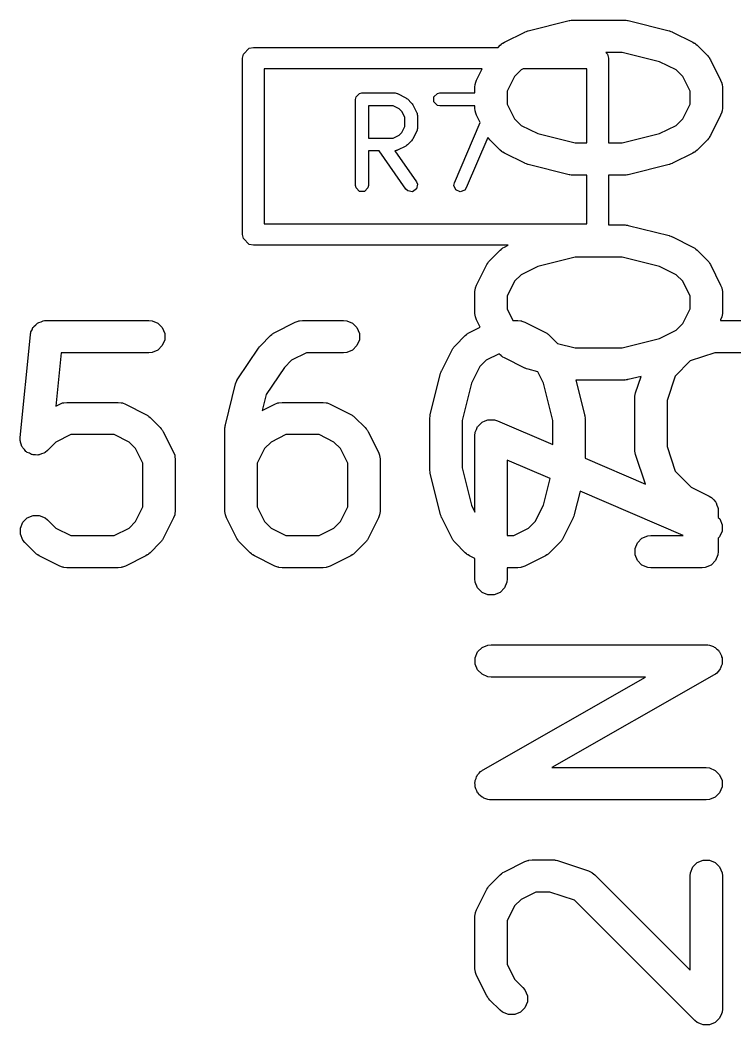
# Model space of a CAD drawing. Header units: millimetres. Extents: x 129 to 276, y -185 to -58.
# Drawn here: x 245.866 to 249.188, y -80.335 to -75.663 of the extents above; entities that cross this region are included whole.
import ezdxf

# ---------------------------------------------------------------- set-up
doc = ezdxf.new("R2010")
doc.units = ezdxf.units.MM
doc.layers.add('F.Fab', color=9, linetype='CONTINUOUS', true_color=0xafafaf)

msp = doc.modelspace()

# ---------------------------------------------------------------- linework, layer by layer
at = {"layer": 'F.Fab', "linetype": 'CONTINUOUS'}
for p, q in [((248.227105, -75.712953), (248.417581, -75.665334)), ((248.417581, -75.665334), (248.420117, -75.664958)), ((248.420117, -75.664958), (248.421139, -75.664536)), ((248.421139, -75.664536), (248.426651, -75.663993)), ((248.426651, -75.663993), (248.432125, -75.663184)), ((248.432125, -75.663184), (248.433217, -75.663346)), ((248.433217, -75.663346), (248.435771, -75.663095)), ((248.435771, -75.663095), (248.673866, -75.663095)), ((248.673866, -75.663095), (248.676419, -75.663346)), ((248.676419, -75.663346), (248.677512, -75.663184)), ((248.677512, -75.663184), (248.682985, -75.663993)), ((248.682985, -75.663993), (248.688498, -75.664536)), ((248.688498, -75.664536), (248.689519, -75.664958)), ((248.689519, -75.664958), (248.692056, -75.665334)), ((248.692056, -75.665334), (248.882532, -75.712953)), ((248.116516, -75.766251), (248.211754, -75.718632)), ((248.211754, -75.718632), (248.212823, -75.718222)), ((248.212823, -75.718222), (248.213259, -75.7179)), ((248.213259, -75.7179), (248.219395, -75.715707)), ((248.219395, -75.715707), (248.225485, -75.713377)), ((248.225485, -75.713377), (248.226025, -75.713338)), ((248.226025, -75.713338), (248.227105, -75.712953)), ((248.882532, -75.712953), (248.883611, -75.713338)), ((248.883611, -75.713338), (248.884151, -75.713377)), ((248.884151, -75.713377), (248.890232, -75.715704)), ((248.890232, -75.715704), (248.896378, -75.7179)), ((248.896378, -75.7179), (248.896813, -75.718222)), ((248.896813, -75.718222), (248.897883, -75.718632)), ((248.897883, -75.718632), (248.993121, -75.766251)), ((248.087324, -75.79), (248.097024, -75.7803)), ((248.097024, -75.7803), (248.102773, -75.775581)), ((248.102773, -75.775581), (248.104073, -75.774083)), ((248.104073, -75.774083), (248.106332, -75.772661)), ((248.106332, -75.772661), (248.108389, -75.770973)), ((248.108389, -75.770973), (248.110216, -75.770215)), ((248.110216, -75.770215), (248.116516, -75.766251)), ((248.993121, -75.766251), (248.999417, -75.770214)), ((248.999417, -75.770214), (249.001247, -75.770972)), ((249.001247, -75.770972), (249.003305, -75.772661)), ((249.003305, -75.772661), (249.005564, -75.774083)), ((249.005564, -75.774083), (249.006863, -75.775581)), ((249.006863, -75.775581), (249.012612, -75.780299)), ((249.012612, -75.780299), (249.060232, -75.827918)), ((246.9, -75.84), (246.903806, -75.820866)), ((246.903806, -75.820866), (246.930866, -75.793806)), ((246.930866, -75.793806), (246.95, -75.79)), ((246.95, -75.79), (248.087324, -75.79)), ((248.664632, -75.813095), (248.588423, -75.813095)), ((248.588423, -75.813095), (248.596194, -75.820866)), ((248.596194, -75.820866), (248.6, -75.84)), ((248.838166, -75.856478), (248.664632, -75.813095)), ((249.060232, -75.827918), (249.06495, -75.833667)), ((246.9, -76.66), (246.9, -75.84)), ((248.6, -75.84), (248.6, -76.234523)), ((248.915153, -75.894972), (248.838166, -75.856478)), ((249.06495, -75.833667), (249.06645, -75.834968)), ((249.06645, -75.834968), (249.067872, -75.837227)), ((249.067872, -75.837227), (249.06956, -75.839284)), ((249.06956, -75.839284), (249.070317, -75.841111)), ((249.070317, -75.841111), (249.074282, -75.847411)), ((249.074282, -75.847411), (249.121901, -75.942649)), ((247, -75.89), (247, -76.61)), ((248.014061, -75.89), (247, -75.89)), ((247.987737, -75.942649), (248.014061, -75.89)), ((248.164077, -75.925379), (248.129819, -75.993895)), ((248.194484, -75.894972), (248.164077, -75.925379)), ((248.204428, -75.89), (248.194484, -75.894972)), ((248.5, -75.89), (248.204428, -75.89)), ((248.5, -76.234523), (248.5, -75.89)), ((248.945561, -75.925379), (248.915153, -75.894972)), ((248.979819, -75.993895), (248.945561, -75.925379)), ((247.979819, -75.97619), (247.98126, -75.961558)), ((247.98126, -75.961558), (247.982291, -75.959068)), ((247.982291, -75.959068), (247.982482, -75.956381)), ((247.982482, -75.956381), (247.987737, -75.942649)), ((249.121901, -75.942649), (249.127156, -75.95638)), ((249.127156, -75.95638), (249.127347, -75.959069)), ((249.127347, -75.959069), (249.128378, -75.961558)), ((249.128378, -75.961558), (249.129819, -75.97619)), ((247.427046, -76.020446), (247.443281, -76.004211)), ((247.443281, -76.004211), (247.454762, -76.001927)), ((247.454762, -76.001927), (247.607143, -76.001927)), ((247.607143, -76.001927), (247.608617, -76.00222)), ((247.608617, -76.00222), (247.609269, -76.002003)), ((247.609269, -76.002003), (247.613905, -76.003272)), ((247.613905, -76.003272), (247.618624, -76.004211)), ((247.618624, -76.004211), (247.61911, -76.004697)), ((247.61911, -76.004697), (247.62056, -76.005094)), ((247.62056, -76.005094), (247.658655, -76.024142)), ((247.78895, -76.020446), (247.805185, -76.004211)), ((247.805185, -76.004211), (247.816666, -76.001927)), ((247.816666, -76.001927), (247.979819, -76.001927)), ((247.979819, -76.001927), (247.979819, -75.97619)), ((248.129819, -75.993895), (248.129819, -76.053723)), ((248.979819, -76.053723), (248.979819, -75.993895)), ((249.129819, -75.97619), (249.129819, -76.071428)), ((247.424762, -76.031927), (247.427046, -76.020446)), ((247.424762, -76.431927), (247.424762, -76.031927)), ((247.60006, -76.061927), (247.484762, -76.061927)), ((247.484762, -76.061927), (247.484762, -76.211451)), ((247.627467, -76.07563), (247.60006, -76.061927)), ((247.658655, -76.024142), (247.662458, -76.027094)), ((247.662458, -76.027094), (247.666451, -76.029762)), ((247.666451, -76.029762), (247.685499, -76.048809)), ((247.685499, -76.048809), (247.688175, -76.052815)), ((247.688175, -76.052815), (247.691118, -76.056606)), ((247.691118, -76.056606), (247.710166, -76.094702)), ((247.78895, -76.043408), (247.78895, -76.020446)), ((247.805185, -76.059643), (247.78895, -76.043408)), ((247.816666, -76.061927), (247.805185, -76.059643)), ((247.979819, -76.061927), (247.816666, -76.061927)), ((247.979819, -76.071428), (247.979819, -76.061927)), ((248.129819, -76.053723), (248.164077, -76.122239)), ((248.945561, -76.122238), (248.979819, -76.053723)), ((247.639629, -76.087793), (247.627467, -76.07563)), ((247.653333, -76.1152), (247.639629, -76.087793)), ((247.710166, -76.094702), (247.710562, -76.09615)), ((247.710562, -76.09615), (247.711049, -76.096637)), ((247.711049, -76.096637), (247.711986, -76.101348)), ((247.711986, -76.101348), (247.713258, -76.105992)), ((247.713258, -76.105992), (247.71304, -76.106645)), ((247.71304, -76.106645), (247.713333, -76.108118)), ((247.713333, -76.108118), (247.713333, -76.16526)), ((247.98126, -76.08606), (247.979819, -76.071428)), ((247.982291, -76.088549), (247.98126, -76.08606)), ((247.982482, -76.091237), (247.982291, -76.088549)), ((247.987737, -76.104969), (247.982482, -76.091237)), ((248.004781, -76.139057), (247.987737, -76.104969)), ((249.121901, -76.104969), (249.074282, -76.200207)), ((249.127156, -76.091238), (249.121901, -76.104969)), ((249.127347, -76.088548), (249.127156, -76.091238)), ((249.128378, -76.08606), (249.127347, -76.088548)), ((249.129819, -76.071428), (249.128378, -76.08606)), ((247.639629, -76.185584), (247.653333, -76.158177)), ((247.653333, -76.158177), (247.653333, -76.1152)), ((247.88433, -76.420109), (248.004781, -76.139057)), ((248.164077, -76.122239), (248.194484, -76.152646)), ((248.194484, -76.152646), (248.271471, -76.191139)), ((248.838166, -76.191139), (248.915153, -76.152645)), ((248.915153, -76.152645), (248.945561, -76.122238)), ((247.60006, -76.211451), (247.627467, -76.197747)), ((247.627467, -76.197747), (247.639629, -76.185584)), ((247.710166, -76.178676), (247.691118, -76.216772)), ((247.710562, -76.177227), (247.710166, -76.178676)), ((247.711049, -76.176741), (247.710562, -76.177227)), ((247.711986, -76.172029), (247.711049, -76.176741)), ((247.713258, -76.167386), (247.711986, -76.172029)), ((247.713333, -76.16526), (247.71304, -76.166732)), ((247.71304, -76.166732), (247.713258, -76.167386)), ((248.271471, -76.191139), (248.445005, -76.234523)), ((248.664632, -76.234523), (248.838166, -76.191139)), ((249.074282, -76.200207), (249.070317, -76.206506)), ((247.484762, -76.211451), (247.60006, -76.211451)), ((247.658655, -76.249236), (247.62056, -76.268284)), ((247.662458, -76.246283), (247.658655, -76.249236)), ((247.666451, -76.243616), (247.662458, -76.246283)), ((247.685499, -76.224569), (247.666451, -76.243616)), ((247.688175, -76.220562), (247.685499, -76.224569)), ((247.691118, -76.216772), (247.688175, -76.220562)), ((248.040268, -76.208566), (247.939478, -76.443745)), ((248.041766, -76.21039), (248.040268, -76.208566)), ((248.043188, -76.21265), (248.041766, -76.21039)), ((248.044686, -76.213949), (248.043188, -76.21265)), ((248.049405, -76.219699), (248.044686, -76.213949)), ((248.097024, -76.267318), (248.049405, -76.219699)), ((248.445005, -76.234523), (248.5, -76.234523)), ((248.6, -76.234523), (248.664632, -76.234523)), ((249.060232, -76.2197), (249.012612, -76.267319)), ((249.06495, -76.21395), (249.060232, -76.2197)), ((249.06645, -76.21265), (249.06495, -76.21395)), ((249.067872, -76.21039), (249.06645, -76.21265)), ((249.06956, -76.208334), (249.067872, -76.21039)), ((249.070317, -76.206506), (249.06956, -76.208334)), ((247.53438, -76.271451), (247.484762, -76.271451)), ((247.484762, -76.271451), (247.484762, -76.431927)), ((247.658756, -76.44913), (247.53438, -76.271451)), ((247.608617, -76.271157), (247.607561, -76.271367)), ((247.607561, -76.271367), (247.70791, -76.414723)), ((247.609269, -76.271375), (247.608617, -76.271157)), ((247.613905, -76.270105), (247.609269, -76.271375)), ((247.618624, -76.269167), (247.613905, -76.270105)), ((247.61911, -76.26868), (247.618624, -76.269167)), ((247.62056, -76.268284), (247.61911, -76.26868)), ((248.102773, -76.272036), (248.097024, -76.267318)), ((248.104073, -76.273535), (248.102773, -76.272036)), ((248.106332, -76.274956), (248.104073, -76.273535)), ((248.108389, -76.276645), (248.106332, -76.274956)), ((248.110216, -76.277402), (248.108389, -76.276645)), ((248.116516, -76.281367), (248.110216, -76.277402)), ((248.211754, -76.328986), (248.116516, -76.281367)), ((248.993121, -76.281367), (248.897883, -76.328986)), ((248.999417, -76.277403), (248.993121, -76.281367)), ((249.001247, -76.276646), (248.999417, -76.277403)), ((249.003305, -76.274956), (249.001247, -76.276646)), ((249.005564, -76.273535), (249.003305, -76.274956)), ((249.006863, -76.272036), (249.005564, -76.273535)), ((249.012612, -76.267319), (249.006863, -76.272036)), ((248.212823, -76.329395), (248.211754, -76.328986)), ((248.213259, -76.329718), (248.212823, -76.329395)), ((248.219395, -76.33191), (248.213259, -76.329718)), ((248.225485, -76.334241), (248.219395, -76.33191)), ((248.226025, -76.334279), (248.225485, -76.334241)), ((248.227105, -76.334665), (248.226025, -76.334279)), ((248.417581, -76.382284), (248.227105, -76.334665)), ((248.882532, -76.334665), (248.692056, -76.382284)), ((248.883611, -76.334279), (248.882532, -76.334665)), ((248.884151, -76.334241), (248.883611, -76.334279)), ((248.890232, -76.331913), (248.884151, -76.334241)), ((248.896378, -76.329718), (248.890232, -76.331913)), ((248.896813, -76.329395), (248.896378, -76.329718)), ((248.897883, -76.328986), (248.896813, -76.329395)), ((248.420117, -76.382659), (248.417581, -76.382284)), ((248.421139, -76.383082), (248.420117, -76.382659)), ((248.426651, -76.383624), (248.421139, -76.383082)), ((248.432125, -76.384434), (248.426651, -76.383624)), ((248.433217, -76.384271), (248.432125, -76.384434)), ((248.435771, -76.384523), (248.433217, -76.384271)), ((248.5, -76.384523), (248.435771, -76.384523)), ((248.5, -76.61), (248.5, -76.384523)), ((248.673866, -76.384523), (248.6, -76.384523)), ((248.6, -76.384523), (248.6, -76.615476)), ((248.676419, -76.384271), (248.673866, -76.384523)), ((248.677512, -76.384434), (248.676419, -76.384271)), ((248.682985, -76.383624), (248.677512, -76.384434)), ((248.688498, -76.383082), (248.682985, -76.383624)), ((248.689519, -76.382659), (248.688498, -76.383082)), ((248.692056, -76.382284), (248.689519, -76.382659)), ((247.427046, -76.443408), (247.424762, -76.431927)), ((247.484762, -76.431927), (247.482478, -76.443408)), ((247.70791, -76.414723), (247.712622, -76.425438)), ((247.712622, -76.425438), (247.708632, -76.448049)), ((247.881906, -76.431562), (247.88433, -76.420109)), ((247.890433, -76.452879), (247.881906, -76.431562)), ((247.443281, -76.459643), (247.427046, -76.443408)), ((247.466243, -76.459643), (247.443281, -76.459643)), ((247.482478, -76.443408), (247.466243, -76.459643)), ((247.667211, -76.457226), (247.658756, -76.44913)), ((247.689821, -76.461216), (247.667211, -76.457226)), ((247.708632, -76.448049), (247.689821, -76.461216)), ((247.911539, -76.461925), (247.890433, -76.452879)), ((247.932856, -76.453398), (247.911539, -76.461925)), ((247.939478, -76.443745), (247.932856, -76.453398)), ((247, -76.61), (248.5, -76.61)), ((248.6, -76.615476), (248.673866, -76.615476)), ((248.673866, -76.615476), (248.676419, -76.615727)), ((248.676419, -76.615727), (248.677512, -76.615565)), ((248.677512, -76.615565), (248.682985, -76.616374)), ((248.682985, -76.616374), (248.688498, -76.616917)), ((248.688498, -76.616917), (248.689519, -76.617339)), ((248.689519, -76.617339), (248.692056, -76.617715)), ((248.692056, -76.617715), (248.882532, -76.665334)), ((246.903806, -76.679134), (246.9, -76.66)), ((248.882532, -76.665334), (248.883611, -76.665719)), ((248.883611, -76.665719), (248.884151, -76.665758)), ((248.884151, -76.665758), (248.890232, -76.668085)), ((248.890232, -76.668085), (248.896378, -76.670281)), ((248.896378, -76.670281), (248.896813, -76.670603)), ((248.896813, -76.670603), (248.897883, -76.671013)), ((248.897883, -76.671013), (248.993121, -76.718632)), ((246.930866, -76.706194), (246.903806, -76.679134)), ((246.95, -76.71), (246.930866, -76.706194)), ((248.13378, -76.71), (246.95, -76.71)), ((248.110216, -76.722596), (248.116516, -76.718632)), ((248.116516, -76.718632), (248.13378, -76.71)), ((248.993121, -76.718632), (248.999417, -76.722595)), ((248.049405, -76.7803), (248.097024, -76.732681)), ((248.097024, -76.732681), (248.102773, -76.727962)), ((248.102773, -76.727962), (248.104073, -76.726464)), ((248.104073, -76.726464), (248.106332, -76.725042)), ((248.106332, -76.725042), (248.108389, -76.723354)), ((248.108389, -76.723354), (248.110216, -76.722596)), ((248.445005, -76.765476), (248.271471, -76.808859)), ((248.664632, -76.765476), (248.445005, -76.765476)), ((248.838166, -76.808859), (248.664632, -76.765476)), ((248.999417, -76.722595), (249.001247, -76.723353)), ((249.001247, -76.723353), (249.003305, -76.725042)), ((249.003305, -76.725042), (249.005564, -76.726464)), ((249.005564, -76.726464), (249.006863, -76.727962)), ((249.006863, -76.727962), (249.012612, -76.73268)), ((249.012612, -76.73268), (249.060232, -76.780299)), ((247.987737, -76.89503), (248.035356, -76.799792)), ((248.035356, -76.799792), (248.03932, -76.793492)), ((248.03932, -76.793492), (248.040078, -76.791665)), ((248.040078, -76.791665), (248.041766, -76.789608)), ((248.041766, -76.789608), (248.043188, -76.787349)), ((248.043188, -76.787349), (248.044686, -76.786049)), ((248.044686, -76.786049), (248.049405, -76.7803)), ((248.271471, -76.808859), (248.194484, -76.847353)), ((248.915153, -76.847353), (248.838166, -76.808859)), ((249.060232, -76.780299), (249.06495, -76.786048)), ((249.06495, -76.786048), (249.06645, -76.787349)), ((249.06645, -76.787349), (249.067872, -76.789608)), ((249.067872, -76.789608), (249.06956, -76.791665)), ((249.06956, -76.791665), (249.070317, -76.793492)), ((249.070317, -76.793492), (249.074282, -76.799792)), ((249.074282, -76.799792), (249.121901, -76.89503)), ((248.194484, -76.847353), (248.164077, -76.87776)), ((248.945561, -76.87776), (248.915153, -76.847353)), ((247.982482, -76.908762), (247.987737, -76.89503)), ((248.164077, -76.87776), (248.129819, -76.946276)), ((248.979819, -76.946276), (248.945561, -76.87776)), ((249.121901, -76.89503), (249.127156, -76.908761)), ((247.979819, -76.928571), (247.98126, -76.913939)), ((247.979819, -77.023809), (247.979819, -76.928571)), ((247.98126, -76.913939), (247.982291, -76.911449)), ((247.982291, -76.911449), (247.982482, -76.908762)), ((248.129819, -76.946276), (248.129819, -77.006104)), ((248.979819, -77.006104), (248.979819, -76.946276)), ((249.127156, -76.908761), (249.127347, -76.91145)), ((249.127347, -76.91145), (249.128378, -76.913939)), ((249.128378, -76.913939), (249.129819, -76.928571)), ((249.129819, -76.928571), (249.129819, -77.023809)), ((247.98126, -77.038441), (247.979819, -77.023809)), ((247.982291, -77.04093), (247.98126, -77.038441)), ((247.982482, -77.043618), (247.982291, -77.04093)), ((247.987737, -77.05735), (247.982482, -77.043618)), ((248.129819, -77.006104), (248.156677, -77.059819)), ((248.945561, -77.074619), (248.979819, -77.006104)), ((249.127156, -77.043619), (249.121901, -77.05735)), ((249.127347, -77.040929), (249.127156, -77.043619)), ((249.128378, -77.038441), (249.127347, -77.040929)), ((249.129819, -77.023809), (249.128378, -77.038441)), ((245.921539, -77.10328), (245.925735, -77.093151)), ((245.925735, -77.093151), (245.928406, -77.090479)), ((245.928406, -77.090479), (245.930191, -77.087153)), ((245.930191, -77.087153), (245.938673, -77.080212)), ((245.938673, -77.080212), (245.946427, -77.072459)), ((245.946427, -77.072459), (245.949915, -77.071013)), ((245.949915, -77.071013), (245.952839, -77.068622)), ((245.952839, -77.068622), (245.963336, -77.065454)), ((245.963336, -77.065454), (245.973463, -77.06126)), ((245.973463, -77.06126), (245.979068, -77.060707)), ((245.979068, -77.060707), (245.980855, -77.060169)), ((245.980855, -77.060169), (245.982683, -77.060351)), ((245.982683, -77.060351), (245.988095, -77.059819)), ((245.988095, -77.059819), (246.464285, -77.059819)), ((246.464285, -77.059819), (246.478917, -77.06126)), ((246.478917, -77.06126), (246.505953, -77.072459)), ((246.505953, -77.072459), (246.526645, -77.093151)), ((246.526645, -77.093151), (246.537844, -77.120187)), ((247.049792, -77.115356), (247.14503, -77.067737)), ((247.14503, -77.067737), (247.158761, -77.062482)), ((247.158761, -77.062482), (247.16145, -77.06229)), ((247.16145, -77.06229), (247.163939, -77.06126)), ((247.163939, -77.06126), (247.178571, -77.059819)), ((247.178571, -77.059819), (247.369047, -77.059819)), ((247.369047, -77.059819), (247.383679, -77.06126)), ((247.383679, -77.06126), (247.410715, -77.072459)), ((247.410715, -77.072459), (247.431407, -77.093151)), ((247.431407, -77.093151), (247.442606, -77.120187)), ((247.954554, -77.115356), (248.004302, -77.090481)), ((248.004302, -77.090481), (247.987737, -77.05735)), ((248.156677, -77.059819), (248.178571, -77.059819)), ((248.178571, -77.059819), (248.193203, -77.06126)), ((248.193203, -77.06126), (248.195692, -77.062291)), ((248.195692, -77.062291), (248.19838, -77.062482)), ((248.19838, -77.062482), (248.212112, -77.067737)), ((248.212112, -77.067737), (248.30735, -77.115356)), ((248.915153, -77.105026), (248.945561, -77.074619)), ((249.121901, -77.05735), (249.120666, -77.059819)), ((249.120666, -77.059819), (249.273809, -77.059819)), ((245.865848, -77.603546), (245.913467, -77.127356)), ((245.913467, -77.127356), (245.914536, -77.122023)), ((245.914536, -77.120187), (245.915249, -77.118464)), ((245.914536, -77.122023), (245.914536, -77.120187)), ((245.915249, -77.118464), (245.916357, -77.11294)), ((245.916357, -77.11294), (245.921539, -77.10328)), ((246.537844, -77.120187), (246.537844, -77.149451)), ((246.982681, -77.177024), (247.0303, -77.129405)), ((247.0303, -77.129405), (247.036049, -77.124686)), ((247.036049, -77.124686), (247.037349, -77.123188)), ((247.037349, -77.123188), (247.039608, -77.121766)), ((247.039608, -77.121766), (247.041665, -77.120078)), ((247.041665, -77.120078), (247.043492, -77.11932)), ((247.043492, -77.11932), (247.049792, -77.115356)), ((247.442606, -77.120187), (247.442606, -77.149451)), ((247.887443, -77.177024), (247.935062, -77.129405)), ((247.935062, -77.129405), (247.940811, -77.124686)), ((247.940811, -77.124686), (247.942111, -77.123188)), ((247.942111, -77.123188), (247.94437, -77.121766)), ((247.94437, -77.121766), (247.946427, -77.120078)), ((247.946427, -77.120078), (247.948254, -77.11932)), ((247.948254, -77.11932), (247.954554, -77.115356)), ((248.30735, -77.115356), (248.313649, -77.11932)), ((248.313649, -77.11932), (248.315477, -77.120078)), ((248.315477, -77.120078), (248.317533, -77.121766)), ((248.317533, -77.121766), (248.319793, -77.123188)), ((248.319793, -77.123188), (248.321092, -77.124686)), ((248.321092, -77.124686), (248.326842, -77.129405)), ((248.326842, -77.129405), (248.364119, -77.166682)), ((248.838166, -77.14352), (248.915153, -77.105026)), ((246.526645, -77.176487), (246.505953, -77.197179)), ((246.537844, -77.149451), (246.526645, -77.176487)), ((246.973354, -77.188389), (246.977842, -77.18292)), ((246.977842, -77.18292), (246.982626, -77.177079)), ((246.982626, -77.177079), (246.982647, -77.177064)), ((246.982647, -77.177064), (246.982681, -77.177024)), ((247.431407, -77.176487), (247.410715, -77.197179)), ((247.442606, -77.149451), (247.431407, -77.176487)), ((247.878116, -77.188389), (247.879804, -77.186332)), ((247.879804, -77.186332), (247.881226, -77.184073)), ((247.881226, -77.184073), (247.882724, -77.182773)), ((247.882724, -77.182773), (247.887443, -77.177024)), ((248.364119, -77.166682), (248.445005, -77.186904)), ((248.445005, -77.186904), (248.664632, -77.186904)), ((248.664632, -77.186904), (248.838166, -77.14352)), ((246.055969, -77.209819), (246.03115, -77.458009)), ((246.464285, -77.209819), (246.055969, -77.209819)), ((246.478917, -77.208378), (246.464285, -77.209819)), ((246.505953, -77.197179), (246.478917, -77.208378)), ((246.878072, -77.331311), (246.97331, -77.188454)), ((246.97331, -77.188454), (246.973344, -77.188411)), ((246.973344, -77.188411), (246.973354, -77.188389)), ((247.196276, -77.209819), (247.12776, -77.244077)), ((247.369047, -77.209819), (247.196276, -77.209819)), ((247.383679, -77.208378), (247.369047, -77.209819)), ((247.410715, -77.197179), (247.383679, -77.208378)), ((247.825775, -77.291754), (247.873394, -77.196516)), ((247.873394, -77.196516), (247.877358, -77.190216)), ((247.877358, -77.190216), (247.878116, -77.188389)), ((248.091775, -77.21445), (248.032522, -77.244077)), ((248.097024, -77.219699), (248.091775, -77.21445)), ((248.102773, -77.224417), (248.097024, -77.219699)), ((248.104073, -77.225916), (248.102773, -77.224417)), ((248.106332, -77.227337), (248.104073, -77.225916)), ((248.108389, -77.229026), (248.106332, -77.227337)), ((248.110216, -77.229783), (248.108389, -77.229026)), ((248.116516, -77.233748), (248.110216, -77.229783)), ((248.211754, -77.281367), (248.116516, -77.233748)), ((249.095503, -77.209819), (248.98099, -77.24799)), ((249.261639, -77.209819), (249.095503, -77.209819)), ((247.093998, -77.277838), (247.010086, -77.403707)), ((247.12776, -77.244077), (247.093998, -77.277838)), ((248.002115, -77.274484), (247.963621, -77.351471)), ((248.032522, -77.244077), (248.002115, -77.274484)), ((248.98099, -77.24799), (248.91079, -77.318189)), ((247.772477, -77.497581), (247.820096, -77.307105)), ((247.820096, -77.307105), (247.820481, -77.306025)), ((247.820481, -77.306025), (247.82052, -77.305486)), ((247.82052, -77.305486), (247.822847, -77.299404)), ((247.822847, -77.299404), (247.825043, -77.293259)), ((247.825043, -77.293259), (247.825365, -77.292823)), ((247.825365, -77.292823), (247.825775, -77.291754)), ((248.212823, -77.281776), (248.211754, -77.281367)), ((248.213259, -77.282099), (248.212823, -77.281776)), ((248.219395, -77.284291), (248.213259, -77.282099)), ((248.225485, -77.286622), (248.219395, -77.284291)), ((248.226025, -77.28666), (248.225485, -77.286622)), ((248.227105, -77.287046), (248.226025, -77.28666)), ((248.271636, -77.298178), (248.227105, -77.287046)), ((248.298282, -77.351471), (248.271636, -77.298178)), ((248.752196, -77.319629), (248.692056, -77.334665)), ((248.726468, -77.396816), (248.752196, -77.319629)), ((248.91079, -77.318189), (248.872619, -77.432703)), ((246.820096, -77.5452), (246.867715, -77.354724)), ((246.867715, -77.354724), (246.870795, -77.346101)), ((246.870795, -77.346101), (246.871155, -77.344285)), ((246.871155, -77.344285), (246.872033, -77.342637)), ((246.872033, -77.342637), (246.872662, -77.340878)), ((246.872662, -77.340878), (246.873765, -77.339389)), ((246.873765, -77.339389), (246.878072, -77.331311)), ((247.963621, -77.351471), (247.920238, -77.525005)), ((248.341666, -77.525005), (248.298282, -77.351471)), ((248.673866, -77.336904), (248.449258, -77.336904)), ((248.449258, -77.336904), (248.489427, -77.497581)), ((248.676419, -77.336652), (248.673866, -77.336904)), ((248.677512, -77.336815), (248.676419, -77.336652)), ((248.682985, -77.336005), (248.677512, -77.336815)), ((248.688498, -77.335463), (248.682985, -77.336005)), ((248.689519, -77.33504), (248.688498, -77.335463)), ((248.692056, -77.334665), (248.689519, -77.33504)), ((247.010086, -77.403707), (246.991562, -77.477804)), ((248.722619, -77.420533), (248.723348, -77.413127)), ((248.722619, -77.658628), (248.722619, -77.420533)), ((248.723208, -77.411153), (248.723798, -77.408555)), ((248.723348, -77.413127), (248.723208, -77.411153)), ((248.723798, -77.408555), (248.72406, -77.405901)), ((248.72406, -77.405901), (248.724818, -77.404069)), ((248.724818, -77.404069), (248.726468, -77.396816)), ((246.03115, -77.458009), (246.049792, -77.448689)), ((246.049792, -77.448689), (246.063523, -77.443434)), ((246.063523, -77.443434), (246.066212, -77.443242)), ((246.066212, -77.443242), (246.068701, -77.442212)), ((246.068701, -77.442212), (246.083333, -77.440771)), ((246.083333, -77.440771), (246.321428, -77.440771)), ((246.321428, -77.440771), (246.33606, -77.442212)), ((246.33606, -77.442212), (246.338549, -77.443243)), ((246.338549, -77.443243), (246.341237, -77.443434)), ((246.341237, -77.443434), (246.354969, -77.448689)), ((246.354969, -77.448689), (246.450207, -77.496308)), ((246.991562, -77.477804), (247.049792, -77.448689)), ((247.049792, -77.448689), (247.063523, -77.443434)), ((247.063523, -77.443434), (247.066212, -77.443242)), ((247.066212, -77.443242), (247.068701, -77.442212)), ((247.068701, -77.442212), (247.083333, -77.440771)), ((247.083333, -77.440771), (247.273809, -77.440771)), ((247.273809, -77.440771), (247.288441, -77.442212)), ((247.288441, -77.442212), (247.29093, -77.443243)), ((247.29093, -77.443243), (247.293618, -77.443434)), ((247.293618, -77.443434), (247.30735, -77.448689)), ((247.30735, -77.448689), (247.402588, -77.496308)), ((248.872619, -77.432703), (248.872619, -77.646457)), ((246.450207, -77.496308), (246.456506, -77.500272)), ((246.456506, -77.500272), (246.458334, -77.50103)), ((246.458334, -77.50103), (246.46039, -77.502718)), ((246.46039, -77.502718), (246.46265, -77.50414)), ((246.46265, -77.50414), (246.463949, -77.505638)), ((246.463949, -77.505638), (246.469699, -77.510357)), ((246.469699, -77.510357), (246.517318, -77.557976)), ((247.402588, -77.496308), (247.408887, -77.500272)), ((247.408887, -77.500272), (247.410715, -77.50103)), ((247.410715, -77.50103), (247.412771, -77.502718)), ((247.412771, -77.502718), (247.415031, -77.50414)), ((247.415031, -77.50414), (247.41633, -77.505638)), ((247.41633, -77.505638), (247.42208, -77.510357)), ((247.42208, -77.510357), (247.469699, -77.557976)), ((247.770238, -77.515771), (247.770489, -77.513217)), ((247.770327, -77.512125), (247.771136, -77.506651)), ((247.770489, -77.513217), (247.770327, -77.512125)), ((247.771136, -77.506651), (247.771679, -77.501139)), ((247.771679, -77.501139), (247.772101, -77.500117)), ((247.772101, -77.500117), (247.772477, -77.497581)), ((248.489427, -77.497581), (248.489802, -77.500117)), ((248.489802, -77.500117), (248.490225, -77.501139)), ((248.490225, -77.501139), (248.490767, -77.506651)), ((248.490767, -77.506651), (248.491577, -77.512125)), ((248.491577, -77.512125), (248.491414, -77.513217)), ((248.491414, -77.513217), (248.491666, -77.515771)), ((246.517318, -77.557976), (246.522036, -77.563725)), ((246.817857, -77.56339), (246.818108, -77.560836)), ((246.817946, -77.559744), (246.818755, -77.55427)), ((246.818108, -77.560836), (246.817946, -77.559744)), ((246.818755, -77.55427), (246.819298, -77.548758)), ((246.819298, -77.548758), (246.81972, -77.547736)), ((246.81972, -77.547736), (246.820096, -77.5452)), ((247.469699, -77.557976), (247.474417, -77.563725)), ((247.770238, -77.753866), (247.770238, -77.515771)), ((247.920238, -77.525005), (247.920238, -77.744632)), ((247.987032, -77.56667), (247.992459, -77.55357)), ((247.992459, -77.55357), (247.992787, -77.553241)), ((247.992787, -77.553241), (247.992971, -77.552813)), ((247.992971, -77.552813), (248.003131, -77.542897)), ((248.003131, -77.542897), (248.013151, -77.532878)), ((248.013151, -77.532878), (248.013581, -77.532699)), ((248.013581, -77.532699), (248.013915, -77.532374)), ((248.013915, -77.532374), (248.027097, -77.5271)), ((248.027097, -77.5271), (248.040187, -77.521679)), ((248.040187, -77.521679), (248.040653, -77.521679)), ((248.040653, -77.521679), (248.041085, -77.521506)), ((248.041085, -77.521506), (248.055265, -77.521679)), ((248.055265, -77.521679), (248.069451, -77.521679)), ((248.069451, -77.521679), (248.069881, -77.521857)), ((248.069881, -77.521857), (248.070346, -77.521863)), ((248.070346, -77.521863), (248.084363, -77.526302)), ((248.084363, -77.526302), (248.341666, -77.636574)), ((248.341666, -77.636574), (248.341666, -77.525005)), ((248.491666, -77.515771), (248.491666, -77.70086)), ((245.865826, -77.618249), (245.865848, -77.603546)), ((246.101038, -77.590771), (246.032522, -77.625029)), ((246.303723, -77.590771), (246.101038, -77.590771)), ((246.372239, -77.625029), (246.303723, -77.590771)), ((246.522036, -77.563725), (246.523535, -77.565025)), ((246.523535, -77.565025), (246.524956, -77.567284)), ((246.524956, -77.567284), (246.526645, -77.569341)), ((246.526645, -77.569341), (246.527402, -77.571168)), ((246.527402, -77.571168), (246.531367, -77.577468)), ((246.531367, -77.577468), (246.578986, -77.672706)), ((246.817857, -77.944342), (246.817857, -77.56339)), ((247.101038, -77.590771), (247.032522, -77.625029)), ((247.256104, -77.590771), (247.101038, -77.590771)), ((247.32462, -77.625029), (247.256104, -77.590771)), ((247.474417, -77.563725), (247.475916, -77.565025)), ((247.475916, -77.565025), (247.477337, -77.567284)), ((247.477337, -77.567284), (247.479026, -77.569341)), ((247.479026, -77.569341), (247.479783, -77.571168)), ((247.479783, -77.571168), (247.483748, -77.577468)), ((247.483748, -77.577468), (247.531367, -77.672706)), ((247.979819, -77.595238), (247.98126, -77.580606)), ((247.979819, -77.950561), (247.979819, -77.595238)), ((247.98126, -77.580606), (247.981438, -77.580175)), ((247.981438, -77.580175), (247.981444, -77.579711)), ((247.981444, -77.579711), (247.987032, -77.56667)), ((245.866917, -77.621864), (245.865826, -77.618249)), ((245.866917, -77.62564), (245.866917, -77.621864)), ((245.871111, -77.635765), (245.866917, -77.62564)), ((245.874279, -77.646265), (245.871111, -77.635765)), ((245.87667, -77.649188), (245.874279, -77.646265)), ((245.878116, -77.652677), (245.87667, -77.649188)), ((245.885869, -77.66043), (245.878116, -77.652677)), ((246.032522, -77.625029), (245.993509, -77.664042)), ((246.402646, -77.655436), (246.372239, -77.625029)), ((247.032522, -77.625029), (247.002115, -77.655436)), ((247.355027, -77.655436), (247.32462, -77.625029)), ((248.872619, -77.646457), (248.91079, -77.760971)), ((245.89281, -77.668913), (245.885869, -77.66043)), ((245.896136, -77.670697), (245.89281, -77.668913)), ((245.898808, -77.673369), (245.896136, -77.670697)), ((245.908935, -77.677564), (245.898808, -77.673369)), ((245.918597, -77.682747), (245.908935, -77.677564)), ((245.922356, -77.683122), (245.918597, -77.682747)), ((245.925845, -77.684568), (245.922356, -77.683122)), ((245.936806, -77.684568), (245.925845, -77.684568)), ((245.947716, -77.685659), (245.936806, -77.684568)), ((245.951332, -77.684568), (245.947716, -77.685659)), ((245.955107, -77.684568), (245.951332, -77.684568)), ((245.965232, -77.680373), (245.955107, -77.684568)), ((245.975732, -77.677206), (245.965232, -77.680373)), ((245.978655, -77.674814), (245.975732, -77.677206)), ((245.982144, -77.673369), (245.978655, -77.674814)), ((245.993509, -77.664042), (245.982144, -77.673369)), ((246.436904, -77.723952), (246.402646, -77.655436)), ((246.578986, -77.672706), (246.584241, -77.686437)), ((246.584241, -77.686437), (246.584432, -77.689126)), ((246.584432, -77.689126), (246.585463, -77.691615)), ((246.585463, -77.691615), (246.586904, -77.706247)), ((247.002115, -77.655436), (246.967857, -77.723952)), ((247.389285, -77.723952), (247.355027, -77.655436)), ((247.531367, -77.672706), (247.536622, -77.686437)), ((247.536622, -77.686437), (247.536813, -77.689126)), ((247.536813, -77.689126), (247.537844, -77.691615)), ((247.537844, -77.691615), (247.539285, -77.706247)), ((248.491666, -77.70086), (248.772801, -77.821346)), ((248.723348, -77.666033), (248.722619, -77.658628)), ((248.723208, -77.668008), (248.723348, -77.666033)), ((248.723798, -77.670605), (248.723208, -77.668008)), ((248.72406, -77.67326), (248.723798, -77.670605)), ((248.724818, -77.675091), (248.72406, -77.67326)), ((248.726468, -77.682345), (248.724818, -77.675091)), ((248.772801, -77.821346), (248.726468, -77.682345)), ((246.436904, -77.926637), (246.436904, -77.723952)), ((246.586904, -77.706247), (246.586904, -77.944342)), ((246.967857, -77.723952), (246.967857, -77.926637)), ((247.389285, -77.926637), (247.389285, -77.723952)), ((247.539285, -77.706247), (247.539285, -77.944342)), ((247.920238, -77.744632), (247.963621, -77.918166)), ((248.329215, -77.794433), (248.129819, -77.708978)), ((248.129819, -77.708978), (248.129819, -78.059819)), ((247.770489, -77.756419), (247.770238, -77.753866)), ((247.770327, -77.757512), (247.770489, -77.756419)), ((247.771136, -77.762985), (247.770327, -77.757512)), ((247.771679, -77.768498), (247.771136, -77.762985)), ((247.772101, -77.769519), (247.771679, -77.768498)), ((247.772477, -77.772056), (247.772101, -77.769519)), ((247.820096, -77.962532), (247.772477, -77.772056)), ((248.298282, -77.918166), (248.329215, -77.794433)), ((248.91079, -77.760971), (248.984903, -77.835084)), ((248.984903, -77.835084), (249.069255, -77.87726)), ((248.468869, -77.854285), (248.441808, -77.962532)), ((248.948448, -78.059819), (248.468869, -77.854285)), ((249.069255, -77.87726), (249.075554, -77.881224)), ((249.075554, -77.881224), (249.077382, -77.881982)), ((249.077382, -77.881982), (249.078443, -77.883043)), ((249.078443, -77.883043), (249.081698, -77.885092)), ((249.081698, -77.885092), (249.089576, -77.894176)), ((246.402645, -77.995153), (246.436904, -77.926637)), ((246.967857, -77.926637), (247.002115, -77.995153)), ((247.355026, -77.995153), (247.389285, -77.926637)), ((247.963621, -77.918166), (247.979819, -77.950561)), ((248.259788, -77.995153), (248.298282, -77.918166)), ((249.089576, -77.894176), (249.098074, -77.902674)), ((249.098074, -77.902674), (249.099105, -77.905164)), ((249.099105, -77.905164), (249.100871, -77.9072)), ((249.100871, -77.9072), (249.104671, -77.918602)), ((249.104671, -77.918602), (249.109273, -77.92971)), ((249.109273, -77.92971), (249.109649, -77.933535)), ((249.109649, -77.933535), (249.110125, -77.934961)), ((249.110125, -77.934961), (249.109984, -77.936936)), ((245.878116, -77.997912), (245.898809, -77.977219)), ((245.898809, -77.977219), (245.925845, -77.966021)), ((245.925845, -77.966021), (245.955108, -77.966021)), ((245.955108, -77.966021), (245.982144, -77.97722)), ((245.982144, -77.97722), (245.99351, -77.986548)), ((246.578986, -77.977883), (246.531367, -78.073121)), ((246.584241, -77.964152), (246.578986, -77.977883)), ((246.584432, -77.961462), (246.584241, -77.964152)), ((246.585463, -77.958974), (246.584432, -77.961462)), ((246.586904, -77.944342), (246.585463, -77.958974)), ((246.819298, -77.958974), (246.817857, -77.944342)), ((246.820329, -77.961463), (246.819298, -77.958974)), ((246.82052, -77.964151), (246.820329, -77.961463)), ((246.825775, -77.977883), (246.82052, -77.964151)), ((246.873394, -78.073121), (246.825775, -77.977883)), ((247.531367, -77.977883), (247.483748, -78.073121)), ((247.536622, -77.964152), (247.531367, -77.977883)), ((247.536813, -77.961462), (247.536622, -77.964152)), ((247.537844, -77.958974), (247.536813, -77.961462)), ((247.539285, -77.944342), (247.537844, -77.958974)), ((247.820481, -77.963611), (247.820096, -77.962532)), ((247.82052, -77.964151), (247.820481, -77.963611)), ((247.822847, -77.970232), (247.82052, -77.964151)), ((247.825043, -77.976378), (247.822847, -77.970232)), ((247.825365, -77.976813), (247.825043, -77.976378)), ((247.825775, -77.977883), (247.825365, -77.976813)), ((247.873394, -78.073121), (247.825775, -77.977883)), ((248.436129, -77.977883), (248.38851, -78.073121)), ((248.436538, -77.976813), (248.436129, -77.977883)), ((248.436861, -77.976378), (248.436538, -77.976813)), ((248.439053, -77.970241), (248.436861, -77.976378)), ((248.441384, -77.964152), (248.439053, -77.970241)), ((248.441422, -77.963611), (248.441384, -77.964152)), ((248.441808, -77.962532), (248.441422, -77.963611)), ((249.109984, -77.936936), (249.110714, -77.944342)), ((249.110714, -77.944342), (249.110714, -77.975764)), ((249.110714, -77.975764), (249.117682, -77.982905)), ((245.866917, -78.024948), (245.878116, -77.997912)), ((245.866917, -78.054211), (245.866917, -78.024948)), ((245.99351, -77.986548), (246.032522, -78.025561)), ((246.032522, -78.025561), (246.101038, -78.059819)), ((246.303723, -78.059819), (246.372238, -78.025561)), ((246.372238, -78.025561), (246.402645, -77.995153)), ((247.002115, -77.995153), (247.032522, -78.025561)), ((247.032522, -78.025561), (247.101038, -78.059819)), ((247.256104, -78.059819), (247.324619, -78.025561)), ((247.324619, -78.025561), (247.355026, -77.995153)), ((248.160866, -78.059819), (248.229381, -78.025561)), ((248.229381, -78.025561), (248.259788, -77.995153)), ((249.117682, -77.982905), (249.12855, -78.010075)), ((249.12855, -78.010075), (249.128194, -78.039336)), ((245.878115, -78.081247), (245.866917, -78.054211)), ((246.101038, -78.059819), (246.303723, -78.059819)), ((246.531367, -78.073121), (246.527403, -78.079417)), ((246.877357, -78.079417), (246.873394, -78.073121)), ((247.101038, -78.059819), (247.256104, -78.059819)), ((247.483748, -78.073121), (247.479784, -78.079417)), ((247.877357, -78.079417), (247.873394, -78.073121)), ((248.129819, -78.059819), (248.160866, -78.059819)), ((248.38851, -78.073121), (248.384546, -78.079417)), ((248.735259, -78.093151), (248.755951, -78.072459)), ((248.755951, -78.072459), (248.782987, -78.06126)), ((248.782987, -78.06126), (248.797619, -78.059819)), ((248.797619, -78.059819), (248.948448, -78.059819)), ((249.116666, -78.066234), (249.110714, -78.072042)), ((249.110714, -78.072042), (249.110714, -78.134819)), ((249.128194, -78.039336), (249.116666, -78.066234)), ((245.887442, -78.092612), (245.878115, -78.081247)), ((245.935061, -78.140232), (245.887442, -78.092612)), ((246.517318, -78.092613), (246.4697, -78.140232)), ((246.522036, -78.086863), (246.517318, -78.092613)), ((246.523535, -78.085564), (246.522036, -78.086863)), ((246.524956, -78.083305), (246.523535, -78.085564)), ((246.526646, -78.081247), (246.524956, -78.083305)), ((246.527403, -78.079417), (246.526646, -78.081247)), ((246.878115, -78.081247), (246.877357, -78.079417)), ((246.879804, -78.083305), (246.878115, -78.081247)), ((246.881226, -78.085564), (246.879804, -78.083305)), ((246.882724, -78.086863), (246.881226, -78.085564)), ((246.887442, -78.092612), (246.882724, -78.086863)), ((246.935061, -78.140232), (246.887442, -78.092612)), ((247.469699, -78.092613), (247.422081, -78.140232)), ((247.474417, -78.086863), (247.469699, -78.092613)), ((247.475916, -78.085564), (247.474417, -78.086863)), ((247.477337, -78.083305), (247.475916, -78.085564)), ((247.479027, -78.081247), (247.477337, -78.083305)), ((247.479784, -78.079417), (247.479027, -78.081247)), ((247.878115, -78.081247), (247.877357, -78.079417)), ((247.879804, -78.083305), (247.878115, -78.081247)), ((247.881226, -78.085564), (247.879804, -78.083305)), ((247.882724, -78.086863), (247.881226, -78.085564)), ((247.887442, -78.092612), (247.882724, -78.086863)), ((247.935061, -78.140232), (247.887442, -78.092612)), ((248.374461, -78.092613), (248.326843, -78.140232)), ((248.379179, -78.086863), (248.374461, -78.092613)), ((248.380678, -78.085564), (248.379179, -78.086863)), ((248.382099, -78.083305), (248.380678, -78.085564)), ((248.383789, -78.081247), (248.382099, -78.083305)), ((248.384546, -78.079417), (248.383789, -78.081247)), ((248.72406, -78.120187), (248.735259, -78.093151)), ((248.72406, -78.149451), (248.72406, -78.120187)), ((245.94081, -78.14495), (245.935061, -78.140232)), ((245.942111, -78.14645), (245.94081, -78.14495)), ((245.94437, -78.147872), (245.942111, -78.14645)), ((245.946427, -78.14956), (245.94437, -78.147872)), ((245.948254, -78.150317), (245.946427, -78.14956)), ((245.954554, -78.154282), (245.948254, -78.150317)), ((246.049792, -78.201901), (245.954554, -78.154282)), ((246.450207, -78.154282), (246.354969, -78.201901)), ((246.456506, -78.150317), (246.450207, -78.154282)), ((246.458334, -78.14956), (246.456506, -78.150317)), ((246.46039, -78.147872), (246.458334, -78.14956)), ((246.46265, -78.14645), (246.46039, -78.147872)), ((246.46395, -78.14495), (246.46265, -78.14645)), ((246.4697, -78.140232), (246.46395, -78.14495)), ((246.94081, -78.14495), (246.935061, -78.140232)), ((246.942111, -78.14645), (246.94081, -78.14495)), ((246.94437, -78.147872), (246.942111, -78.14645)), ((246.946427, -78.14956), (246.94437, -78.147872)), ((246.948254, -78.150317), (246.946427, -78.14956)), ((246.954554, -78.154282), (246.948254, -78.150317)), ((247.049792, -78.201901), (246.954554, -78.154282)), ((247.402588, -78.154282), (247.30735, -78.201901)), ((247.408887, -78.150317), (247.402588, -78.154282)), ((247.410715, -78.14956), (247.408887, -78.150317)), ((247.412771, -78.147872), (247.410715, -78.14956)), ((247.415031, -78.14645), (247.412771, -78.147872)), ((247.416331, -78.14495), (247.415031, -78.14645)), ((247.422081, -78.140232), (247.416331, -78.14495)), ((247.94081, -78.14495), (247.935061, -78.140232)), ((247.942111, -78.14645), (247.94081, -78.14495)), ((247.94437, -78.147872), (247.942111, -78.14645)), ((247.946427, -78.14956), (247.94437, -78.147872)), ((247.948254, -78.150317), (247.946427, -78.14956)), ((247.954554, -78.154282), (247.948254, -78.150317)), ((247.979819, -78.166914), (247.954554, -78.154282)), ((247.979819, -78.261904), (247.979819, -78.166914)), ((248.30735, -78.154282), (248.212112, -78.201901)), ((248.313649, -78.150317), (248.30735, -78.154282)), ((248.315477, -78.14956), (248.313649, -78.150317)), ((248.317533, -78.147872), (248.315477, -78.14956)), ((248.319793, -78.14645), (248.317533, -78.147872)), ((248.321093, -78.14495), (248.319793, -78.14645)), ((248.326843, -78.140232), (248.321093, -78.14495)), ((248.735259, -78.176487), (248.72406, -78.149451)), ((249.109273, -78.149451), (249.098074, -78.176487)), ((249.110714, -78.134819), (249.109273, -78.149451)), ((246.063523, -78.207156), (246.049792, -78.201901)), ((246.066212, -78.207347), (246.063523, -78.207156)), ((246.068701, -78.208378), (246.066212, -78.207347)), ((246.083333, -78.209819), (246.068701, -78.208378)), ((246.321428, -78.209819), (246.083333, -78.209819)), ((246.33606, -78.208378), (246.321428, -78.209819)), ((246.338549, -78.207346), (246.33606, -78.208378)), ((246.341237, -78.207156), (246.338549, -78.207346)), ((246.354969, -78.201901), (246.341237, -78.207156)), ((247.063523, -78.207156), (247.049792, -78.201901)), ((247.066212, -78.207347), (247.063523, -78.207156)), ((247.068701, -78.208378), (247.066212, -78.207347)), ((247.083333, -78.209819), (247.068701, -78.208378)), ((247.273809, -78.209819), (247.083333, -78.209819)), ((247.288441, -78.208378), (247.273809, -78.209819)), ((247.29093, -78.207346), (247.288441, -78.208378)), ((247.293618, -78.207156), (247.29093, -78.207346)), ((247.30735, -78.201901), (247.293618, -78.207156)), ((248.178571, -78.209819), (248.129819, -78.209819)), ((248.129819, -78.209819), (248.129819, -78.261904)), ((248.193203, -78.208378), (248.178571, -78.209819)), ((248.195692, -78.207346), (248.193203, -78.208378)), ((248.19838, -78.207156), (248.195692, -78.207346)), ((248.212112, -78.201901), (248.19838, -78.207156)), ((248.755951, -78.197179), (248.735259, -78.176487)), ((248.782987, -78.208378), (248.755951, -78.197179)), ((248.797619, -78.209819), (248.782987, -78.208378)), ((249.035714, -78.209819), (248.797619, -78.209819)), ((249.050346, -78.208378), (249.035714, -78.209819)), ((249.077382, -78.197179), (249.050346, -78.208378)), ((249.098074, -78.176487), (249.077382, -78.197179)), ((247.98126, -78.276536), (247.979819, -78.261904)), ((248.129819, -78.261904), (248.128378, -78.276536)), ((247.992459, -78.303572), (247.98126, -78.276536)), ((248.013151, -78.324264), (247.992459, -78.303572)), ((248.117179, -78.303572), (248.096487, -78.324264)), ((248.128378, -78.276536), (248.117179, -78.303572)), ((248.040187, -78.335463), (248.013151, -78.324264)), ((248.069451, -78.335463), (248.040187, -78.335463)), ((248.096487, -78.324264), (248.069451, -78.335463)), ((247.992459, -78.601189), (248.013151, -78.580497)), ((248.013151, -78.580497), (248.040187, -78.569298)), ((248.040187, -78.569298), (248.054819, -78.567857)), ((248.054819, -78.567857), (249.054819, -78.567857)), ((249.054819, -78.567857), (249.058582, -78.568227)), ((249.058582, -78.568227), (249.060058, -78.56804)), ((249.060058, -78.56804), (249.061968, -78.568561)), ((249.061968, -78.568561), (249.069451, -78.569298)), ((249.069451, -78.569298), (249.078666, -78.573115)), ((249.078666, -78.573115), (249.08829, -78.57574)), ((249.08829, -78.57574), (249.09207, -78.578667)), ((249.09207, -78.578667), (249.096487, -78.580497)), ((249.096487, -78.580497), (249.103537, -78.587547)), ((249.103537, -78.587547), (249.111427, -78.593657)), ((247.98126, -78.628225), (247.992459, -78.601189)), ((247.98126, -78.657489), (247.98126, -78.628225)), ((249.111427, -78.593657), (249.1138, -78.59781)), ((249.1138, -78.59781), (249.117179, -78.601189)), ((249.117179, -78.601189), (249.120995, -78.610401)), ((249.120995, -78.610401), (249.125946, -78.619066)), ((249.125946, -78.619066), (249.126548, -78.623809)), ((249.126548, -78.623809), (249.128378, -78.628225)), ((249.128378, -78.628225), (249.128378, -78.638199)), ((247.992459, -78.684525), (247.98126, -78.657489)), ((249.119009, -78.680106), (249.117179, -78.684525)), ((249.121936, -78.676327), (249.119009, -78.680106)), ((249.12456, -78.666705), (249.121936, -78.676327)), ((249.128378, -78.657489), (249.12456, -78.666705)), ((249.128378, -78.638199), (249.129636, -78.648096)), ((249.129636, -78.648096), (249.128378, -78.652708)), ((249.128378, -78.652708), (249.128378, -78.657489)), ((248.013151, -78.705217), (247.992459, -78.684525)), ((248.040187, -78.716416), (248.013151, -78.705217)), ((248.017609, -79.149167), (248.772402, -78.717857)), ((248.054819, -78.717857), (248.040187, -78.716416)), ((248.772402, -78.717857), (248.054819, -78.717857)), ((249.09203, -78.707975), (248.337236, -79.139285)), ((249.095114, -78.705785), (249.09203, -78.707975)), ((249.096487, -78.705217), (249.095114, -78.705785)), ((249.097884, -78.703819), (249.096487, -78.705217)), ((249.104019, -78.699465), (249.097884, -78.703819)), ((249.110127, -78.691576), (249.104019, -78.699465)), ((249.117179, -78.684525), (249.110127, -78.691576)), ((248.014525, -79.151355), (248.017609, -79.149167)), ((248.337236, -79.139285), (249.054819, -79.139285)), ((249.054819, -79.139285), (249.069451, -79.140726)), ((249.069451, -79.140726), (249.096487, -79.151925)), ((247.98126, -79.199653), (247.985077, -79.190437)), ((247.985077, -79.190437), (247.987702, -79.180814)), ((247.987702, -79.180814), (247.990629, -79.177033)), ((247.990629, -79.177033), (247.992459, -79.172617)), ((247.992459, -79.172617), (247.999509, -79.165566)), ((247.999509, -79.165566), (248.005619, -79.157677)), ((248.005619, -79.157677), (248.011751, -79.153324)), ((248.011751, -79.153324), (248.013151, -79.151925)), ((248.013151, -79.151925), (248.014525, -79.151355)), ((249.096487, -79.151925), (249.117179, -79.172617)), ((249.117179, -79.172617), (249.128378, -79.199653)), ((247.980002, -79.209046), (247.98126, -79.204433)), ((247.98126, -79.218942), (247.980002, -79.209046)), ((247.98126, -79.204433), (247.98126, -79.199653)), ((247.98126, -79.228917), (247.98126, -79.218942)), ((247.983089, -79.233332), (247.98126, -79.228917)), ((247.983692, -79.238076), (247.983089, -79.233332)), ((247.988642, -79.24674), (247.983692, -79.238076)), ((249.128378, -79.228917), (249.117179, -79.255953)), ((249.128378, -79.199653), (249.128378, -79.228917)), ((247.992459, -79.255953), (247.988642, -79.24674)), ((247.995837, -79.259331), (247.992459, -79.255953)), ((247.998211, -79.263485), (247.995837, -79.259331)), ((248.0061, -79.269594), (247.998211, -79.263485)), ((248.013151, -79.276645), (248.0061, -79.269594)), ((248.017567, -79.278474), (248.013151, -79.276645)), ((248.021348, -79.281402), (248.017567, -79.278474)), ((248.030971, -79.284026), (248.021348, -79.281402)), ((248.040187, -79.287844), (248.030971, -79.284026)), ((248.047669, -79.28858), (248.040187, -79.287844)), ((248.04958, -79.289102), (248.047669, -79.28858)), ((248.051055, -79.288914), (248.04958, -79.289102)), ((248.054819, -79.289285), (248.051055, -79.288914)), ((249.054819, -79.289285), (248.054819, -79.289285)), ((249.069451, -79.287844), (249.054819, -79.289285)), ((249.096487, -79.276645), (249.069451, -79.287844)), ((249.117179, -79.255953), (249.096487, -79.276645)), ((248.225485, -79.57052), (248.228174, -79.570328)), ((248.228174, -79.570328), (248.230663, -79.569298)), ((248.230663, -79.569298), (248.245295, -79.567857)), ((248.245295, -79.567857), (248.340533, -79.567857)), ((248.340533, -79.567857), (248.347938, -79.568586)), ((248.347938, -79.568586), (248.349913, -79.568446)), ((248.349913, -79.568446), (248.35251, -79.569036)), ((248.35251, -79.569036), (248.355165, -79.569298)), ((248.355165, -79.569298), (248.356996, -79.570056)), ((248.356996, -79.570056), (248.36425, -79.571706)), ((249.013151, -79.580497), (249.040187, -79.569298)), ((249.040187, -79.569298), (249.069451, -79.569298)), ((249.069451, -79.569298), (249.096487, -79.580497)), ((248.116516, -79.623394), (248.211754, -79.575775)), ((248.211754, -79.575775), (248.225485, -79.57052)), ((248.36425, -79.571706), (248.507107, -79.619325)), ((248.98126, -79.628225), (248.992459, -79.601189)), ((248.992459, -79.601189), (249.013151, -79.580497)), ((249.096487, -79.580497), (249.117179, -79.601189)), ((249.117179, -79.601189), (249.128378, -79.628225)), ((248.049405, -79.685062), (248.097024, -79.637443)), ((248.097024, -79.637443), (248.102773, -79.632724)), ((248.102773, -79.632724), (248.104073, -79.631226)), ((248.104073, -79.631226), (248.106332, -79.629804)), ((248.106332, -79.629804), (248.108389, -79.628116)), ((248.108389, -79.628116), (248.110216, -79.627358)), ((248.110216, -79.627358), (248.116516, -79.623394)), ((248.507107, -79.619325), (248.520532, -79.625319)), ((248.520532, -79.625319), (248.522567, -79.627084)), ((248.522567, -79.627084), (248.525058, -79.628116)), ((248.525058, -79.628116), (248.536423, -79.637443)), ((248.536423, -79.637443), (248.979819, -80.080838)), ((248.979819, -79.642857), (248.98126, -79.628225)), ((248.979819, -80.080838), (248.979819, -79.642857)), ((249.128378, -79.628225), (249.129819, -79.642857)), ((249.129819, -79.642857), (249.129819, -80.261904)), ((247.987737, -79.799792), (248.035356, -79.704554)), ((248.035356, -79.704554), (248.03932, -79.698254)), ((248.03932, -79.698254), (248.040078, -79.696427)), ((248.040078, -79.696427), (248.041766, -79.69437)), ((248.041766, -79.69437), (248.043188, -79.692111)), ((248.043188, -79.692111), (248.044686, -79.690811)), ((248.044686, -79.690811), (248.049405, -79.685062)), ((248.194484, -79.752115), (248.164077, -79.782522)), ((248.263, -79.717857), (248.194484, -79.752115)), ((248.328363, -79.717857), (248.263, -79.717857)), ((248.442876, -79.756028), (248.328363, -79.717857)), ((249.001786, -80.314937), (248.442876, -79.756028)), ((247.982482, -79.813524), (247.987737, -79.799792)), ((248.164077, -79.782522), (248.129819, -79.851038)), ((247.979819, -79.833333), (247.98126, -79.818701)), ((247.979819, -80.071428), (247.979819, -79.833333)), ((247.98126, -79.818701), (247.982291, -79.816211)), ((247.982291, -79.816211), (247.982482, -79.813524)), ((248.129819, -79.851038), (248.129819, -80.053723)), ((247.98126, -80.08606), (247.979819, -80.071428)), ((248.129819, -80.053723), (248.164077, -80.122239)), ((247.982291, -80.088549), (247.98126, -80.08606)), ((247.982482, -80.091237), (247.982291, -80.088549)), ((247.987737, -80.104969), (247.982482, -80.091237)), ((248.035356, -80.200207), (247.987737, -80.104969)), ((248.164077, -80.122239), (248.20309, -80.161252)), ((248.20309, -80.161252), (248.212417, -80.172617)), ((248.212417, -80.172617), (248.223616, -80.199653)), ((248.03932, -80.206506), (248.035356, -80.200207)), ((248.040078, -80.208334), (248.03932, -80.206506)), ((248.041766, -80.21039), (248.040078, -80.208334)), ((248.043188, -80.21265), (248.041766, -80.21039)), ((248.044686, -80.213949), (248.043188, -80.21265)), ((248.049405, -80.219699), (248.044686, -80.213949)), ((248.097024, -80.267318), (248.049405, -80.219699)), ((248.223616, -80.199653), (248.223616, -80.228916)), ((248.108389, -80.276645), (248.097024, -80.267318)), ((248.212417, -80.255952), (248.191724, -80.276645)), ((248.223616, -80.228916), (248.212417, -80.255952)), ((249.129819, -80.261904), (249.128378, -80.276536)), ((248.135425, -80.287844), (248.108389, -80.276645)), ((248.164688, -80.287844), (248.135425, -80.287844)), ((248.191724, -80.276645), (248.164688, -80.287844)), ((249.013151, -80.324265), (249.001786, -80.314937)), ((249.11718, -80.303572), (249.096487, -80.324264)), ((249.125098, -80.284454), (249.11718, -80.303572)), ((249.128378, -80.276536), (249.125098, -80.284454)), ((249.032268, -80.332183), (249.013151, -80.324265)), ((249.040187, -80.335463), (249.032268, -80.332183)), ((249.040188, -80.335463), (249.040187, -80.335463)), ((249.069451, -80.335463), (249.040188, -80.335463)), ((249.096487, -80.324264), (249.069451, -80.335463))]:
    msp.add_line(p, q, dxfattribs=at)

doc.saveas('drawing.dxf')
